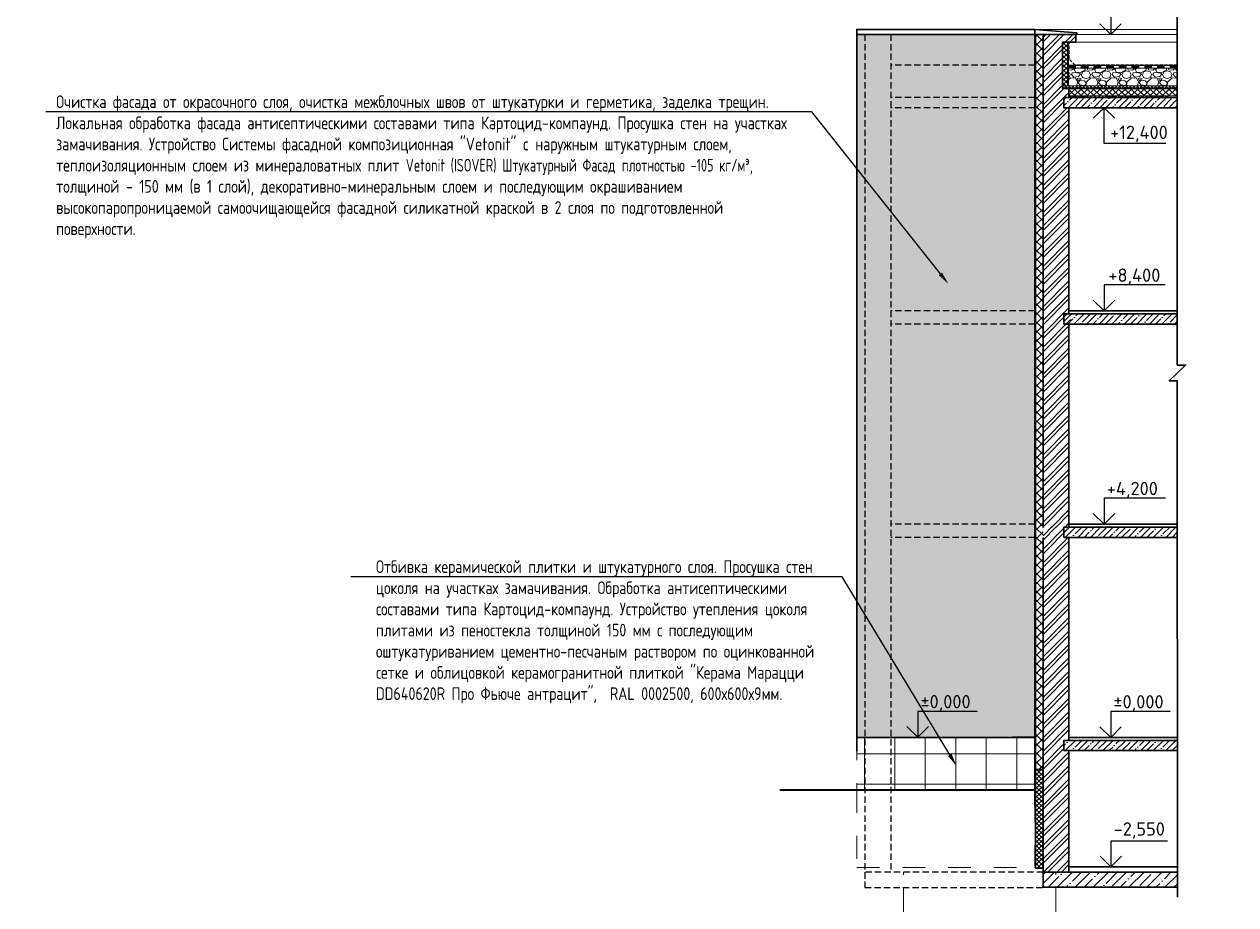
# Model space of a CAD drawing. Header units: millimetres. Extents: x -136099598 to 9192475, y 0 to 347021.
# Drawn here: x -227378 to -203514, y 255438 to 272775 of the extents above; entities that cross this region are included whole.
import ezdxf
from ezdxf import colors
from ezdxf.entities.mleader import LeaderData, LeaderLine
from ezdxf.math import Vec2, Vec3

# ---------------------------------------------------------------- set-up
doc = ezdxf.new("R2010")
doc.units = ezdxf.units.MM
doc.header["$MEASUREMENT"] = 0
for name, pattern in [('01_base$0$DASHED2', [0.375, 0.25, -0.125]), ('ADSK_Невидимые', [5, 3, -2]), ('ADSK_Скрыто', [6, 3, -3]), ('CENTER', [2, 1.25, -0.25, 0.25, -0.25]), ('DASHED', [19.05, 12.7, -6.35])]:
    doc.linetypes.add(name, pattern=pattern)
doc.layers.get('0').update_dxf_attribs({"color": 250, "lineweight": 9})
doc.layers.get('Defpoints').update_dxf_attribs({"color": 8})
for name, color, linetype, lineweight in [('!_Цоколь', 7, 'Continuous', 0), ('24_Фасад_разрез_тонкая', 7, 'Continuous', 9), ('_0', 250, 'Continuous', 9), ('_Скрыто_', 7, 'ADSK_Скрыто', 9), ('_Фасад', 7, 'Continuous', 9), ('АР.РД_Выноски', 174, 'Continuous', 9), ('АР_Оси', 193, 'Continuous', 9), ('АР_тонкая линия', 250, 'Continuous', 0), ('Ограждение', 250, 'Continuous', 9), ('СТЕНЫ кирпич ЛИДЕР', 250, 'Continuous', 15), ('Фасад_тонкие', 7, 'Continuous', 5), ('фасады', 7, 'Continuous', 9), ('Штриховка', 7, 'Continuous', 5), ('Штриховка в сечении', 7, 'Continuous', 18)]:
    doc.layers.add(name, color=color, linetype=linetype, lineweight=lineweight)
doc.layers.add('PDF _0', color=7, linetype='Continuous')
doc.layers.add('RAL 90 10', color=7, linetype='Continuous', lineweight=0, true_color=0xf1ece1)
doc.styles.add('ICOCPEUR', font='isocpeur.ttf')
doc.styles.add('ISOCPEUR', font='isocpeur.ttf', dxfattribs={"width": 0.7})
doc.styles.add('PDF ISOCPEUR', font='isocpeur.ttf')
doc.styles.add('Архитектурный', font='isocpeur.ttf', dxfattribs={"width": 0.7})
doc.dimstyles.new('R_100', dxfattribs={"dimtxt": 270, "dimasz": 120, "dimexe": 100, "dimexo": 100, "dimgap": 80, "dimtad": 1, "dimdec": 0, "dimrnd": 5, "dimzin": 0, "dimdsep": 46, "dimtxsty": 'ISOCPEUR', "dimblk": 'ARCHTICK', "dimcen": 100, "dimdle": 100, "dimclrd": 256, "dimclre": 256, "dimclrt": 256, "dimadec": 0, "dimazin": 0, "dimtfac": 2, "dimtdec": 0, "dimtofl": 0, "dimtmove": 1, "dimatfit": 3, "dimfxl": 1, "dimtvp": 3, "dimtfill": 1, "dimtolj": 1, "dimtzin": 0, "dimarcsym": 0})
pattern_1 = [(45, (112750.95, 351011.43), (-132.58252, 132.58252), []), (45, (112839.34, 351011.43), (-132.58252, 132.58252), [])]

# ---------------------------------------------------------------- blocks, each defined once
blk = doc.blocks.new('_ArchTick')
at = {"color": 0, "linetype": 'ByBlock', "const_width": 0.15}
blk.add_lwpolyline([(-0.5, -0.5), (0.5, 0.5)], dxfattribs=at)
blk = doc.blocks.new('*D543')
at = {"lineweight": -2, "ltscale": 100, "transparency": 16777216}
for p, q in [((-322916, 321717), (-323995, 321717)), ((-323920, 321792), (-323920, 318192)), ((-322916, 318267), (-323995, 318267))]:
    blk.add_line(p, q, dxfattribs=at)
at = {"layer": '_0', "lineweight": -2, "ltscale": 150, "transparency": 16777216}
for p, q in [((-73299, 163309), (-73299, 161911)), ((-73984, 163209), (-73199, 163209)), ((-74202, 162011), (-73199, 162011))]:
    blk.add_line(p, q, dxfattribs=at)
at = {"layer": 'Defpoints', "color": 0, "ltscale": 100, "transparency": 16777216}
for p in [(-322916, 321717), (-323920, 318267), (-322916, 318267)]:
    blk.add_point(p, dxfattribs=at)
at = {"layer": 'Defpoints', "color": 0, "ltscale": 150, "transparency": 16777216}
for p in [(-74084, 163209), (-74302, 162011), (-73299, 162011)]:
    blk.add_point(p, dxfattribs=at)
at = {"lineweight": -2, "ltscale": 100, "transparency": 16777216, "xscale": 75, "yscale": 75, "zscale": 75}
for p, rotation in [((-323920, 321717), 90), ((-323920, 318267), 270)]:
    blk.add_blockref('_ArchTick', p, dxfattribs=dict(at, rotation=rotation))
at = {"layer": '_0', "lineweight": -2, "ltscale": 150, "transparency": 16777216, "xscale": 120, "yscale": 120, "zscale": 120}
for p, rotation in [((-73299, 163209), 90), ((-73299, 162011), 270)]:
    blk.add_blockref('_ArchTick', p, dxfattribs=dict(at, rotation=rotation))
at = {"ltscale": 100, "transparency": 16777216, "insert": (-324035, 320067), "char_height": 150, "attachment_point": 5, "rotation": 90, "style": 'Архитектурный', "bg_fill": 3, "box_fill_scale": 1.25, "bg_fill_color": 256, "bg_fill_true_color": 13158600, "bg_fill_transparency": 0}
blk.add_mtext('\\A1;3450', dxfattribs=at)
at = {"layer": '_0', "ltscale": 150, "transparency": 16777216, "insert": (-73514, 162610), "char_height": 270, "attachment_point": 5, "rotation": 90, "style": 'ISOCPEUR', "bg_fill": 3, "box_fill_scale": 1.25, "bg_fill_color": 256, "bg_fill_true_color": 13158600, "bg_fill_transparency": 0}
blk.add_mtext('\\A1;1200', dxfattribs=at)
blk = doc.blocks.new('*D544')
at = {"lineweight": -2, "ltscale": 100, "transparency": 16777216}
for p, q in [((-311801, 318267), (-311801, 317656)), ((-312702, 317955), (-312702, 317656)), ((-312777, 317731), (-311726, 317731))]:
    blk.add_line(p, q, dxfattribs=at)
at = {"layer": '_0', "lineweight": -2, "ltscale": 150, "transparency": 16777216}
for p, q in [((-76485, 160911), (-76485, 159813)), ((-76420, 160811), (-76585, 160811)), ((-76420, 159913), (-76585, 159913))]:
    blk.add_line(p, q, dxfattribs=at)
at = {"layer": 'Defpoints', "color": 0, "ltscale": 100, "transparency": 16777216}
for p in [(-311801, 318267), (-312702, 317955), (-311801, 317731)]:
    blk.add_point(p, dxfattribs=at)
at = {"layer": 'Defpoints', "color": 0, "ltscale": 150, "transparency": 16777216}
for p in [(-76320, 160811, -1), (-76485, 159913), (-76320, 159913, 0)]:
    blk.add_point(p, dxfattribs=at)
at = {"lineweight": -2, "ltscale": 100, "transparency": 16777216, "xscale": 75, "yscale": 75, "zscale": 75, "rotation": 180}
blk.add_blockref('_ArchTick', (-312702, 317731), dxfattribs=at)
at = {"lineweight": -2, "ltscale": 100, "transparency": 16777216, "xscale": 75, "yscale": 75, "zscale": 75}
blk.add_blockref('_ArchTick', (-311801, 317731), dxfattribs=at)
at = {"layer": '_0', "lineweight": -2, "ltscale": 150, "transparency": 16777216, "xscale": 120, "yscale": 120, "zscale": 120}
for p, rotation in [((-76485, 160811), 90), ((-76485, 159913), 270)]:
    blk.add_blockref('_ArchTick', p, dxfattribs=dict(at, rotation=rotation))
at = {"ltscale": 100, "transparency": 16777216, "insert": (-312251, 317846), "char_height": 150, "attachment_point": 5, "style": 'Архитектурный', "bg_fill": 3, "box_fill_scale": 1.25, "bg_fill_color": 256, "bg_fill_true_color": 13158600, "bg_fill_transparency": 0}
blk.add_mtext('\\A1;900', dxfattribs=at)
at = {"layer": '_0', "ltscale": 150, "transparency": 16777216, "insert": (-76700, 160362), "char_height": 270, "attachment_point": 5, "rotation": 90, "style": 'ISOCPEUR', "bg_fill": 3, "box_fill_scale": 1.25, "bg_fill_color": 256, "bg_fill_true_color": 13158600, "bg_fill_transparency": 0}
blk.add_mtext('\\A1;900', dxfattribs=at)

msp = doc.modelspace()

# ---------------------------------------------------------------- hatches: boundary and pattern name
at = {"layer": '!_Цоколь', "lineweight": 0, "ltscale": 5, "true_color": 0x636466}
h = msp.add_hatch(dxfattribs=at)
h.set_pattern_fill('ANSI37', color=251, scale=4800, angle=45)
h.set_pattern_definition([(90, (180970.37, -30189.6), (-600, 1e-13), []), (180, (180970.37, -30189.6), (-2e-13, -600), [])])
h.paths.add_polyline_path([(-210980.9, 258733.2), (-207471.1, 258733.2), (-207471.4, 257695.7), (-210981.2, 257695.6)])
at = {"ltscale": 40, "true_color": 0x383e42}
h = msp.add_hatch(dxfattribs=at)
h.set_pattern_fill('ANSI32', color=250, scale=500, angle=360)
h.set_pattern_definition(pattern_1)
h.paths.add_polyline_path([(-206665, 272421.2), (-206925.1, 272421.2), (-206925.2, 271512.2), (-206800.9, 271512.2), (-206800.9, 271332.2), (-206897.1, 271332.2), (-206900.4, 271132.2), (-206800.9, 271132.2), (-206801, 267072), (-206766.5, 267072), (-206766.5, 266872.1), (-206799.6, 266890.2), (-206799.7, 262887.4), (-206768, 262869.4), (-206772.5, 262869.4), (-206776.3, 262869.4), (-206790.4, 262869.4), (-206805.9, 262869.4), (-207310.9, 262869.4), (-207310.9, 272572.2), (-206665, 272572.2)])
at = {"ltscale": 100, "transparency": 33554687}
h = msp.add_hatch(dxfattribs=at)
h.set_pattern_fill('ANSI35', color=0, scale=700)
h.set_pattern_definition([(45, (-371399.92, -29819.74), (-123.74369, 123.74369), []), (45, (-371276.18, -29819.74), (-123.74369, 123.74369), [218.75, -43.75, 0, -43.75])])
h.paths.add_polyline_path([(-204667, 271132.2), (-204667, 271332.2), (-206898.8, 271332.2), (-206898.8, 271132.2)])
h = msp.add_hatch(dxfattribs=at)
h.set_pattern_fill('ANSI35', color=0, scale=700)
h.set_pattern_definition([(45, (-371489.61, -25619.62), (-123.74369, 123.74369), []), (45, (-371365.87, -25619.62), (-123.74369, 123.74369), [218.75, -43.75, 0, -43.75])])
h.paths.add_polyline_path([(-206899.2, 267072.1), (-204665.3, 267072.3), (-204668.7, 266872.3), (-206902.6, 266872.1)])
at = {"ltscale": 40, "true_color": 0x383e42}
h = msp.add_hatch(dxfattribs=at)
h.set_pattern_fill('ANSI32', color=250, scale=500, angle=360)
h.set_pattern_definition(pattern_1)
h.paths.add_polyline_path([(-206800.1, 262876.5), (-206800.9, 258674.3), (-206900.9, 258674.3), (-206900.9, 258475), (-206800.9, 258474.3), (-206800.9, 256083), (-207311.5, 256082.6), (-207310.9, 262876.5)])
at = {"ltscale": 100, "transparency": 33554687}
h = msp.add_hatch(dxfattribs=at)
h.set_pattern_fill('ANSI35', color=0, scale=700)
h.set_pattern_definition([(45, (-365969.43, -29819.62), (-123.74369, 123.74369), []), (45, (-365845.69, -29819.62), (-123.74369, 123.74369), [218.75, -43.75, 0, -43.75])])
h.paths.add_polyline_path([(-206899.2, 262872.1), (-204666.3, 262873), (-204666.3, 262672.3), (-206902.6, 262672.1)])
h = msp.add_hatch(dxfattribs=at)
h.set_pattern_fill('ANSI35', color=0, scale=700)
h.set_pattern_definition([(45, (-365969.44, -34017.64), (-123.74369, 123.74369), []), (45, (-365845.7, -34017.64), (-123.74369, 123.74369), [218.75, -43.75, 0, -43.75])])
h.paths.add_polyline_path([(-206899.2, 258674.1), (-204665.3, 258674.7), (-204664.4, 258475), (-206901.8, 258475.1)])
h = msp.add_hatch(dxfattribs=at)
h.set_pattern_fill('ANSI35', color=0, scale=1000)
h.set_pattern_definition([(45, (-462749.96, -32109.9), (-176.7767, 176.7767), []), (45, (-462573.18, -32109.9), (-176.7767, 176.7767), [312.5, -62.5, 0, -62.5])])
h.paths.add_polyline_path([(-204664.5, 256083.7), (-207310.5, 256082), (-207310.5, 255781.5), (-204664.8, 255781.5)])
at = {"layer": 'RAL 90 10', "ltscale": 100, "transparency": 33554687}
h = msp.add_hatch(color=256, dxfattribs=at)
h.dxf.hatch_style = 1
h.paths.add_polyline_path([(-207471.1, 258733.1), (-210981.1, 258733.2), (-210980.8, 272572.3), (-207471.1, 272572.3)])
at = {"layer": 'Штриховка', "transparency": 33554636}
h = msp.add_hatch(dxfattribs=at)
h.set_pattern_fill('ANSI37', color=256, scale=1000)
h.set_pattern_definition([(45, (-367857.12, -29819.49), (-88.388348, 88.388348), []), (135, (-367857.12, -29819.49), (-88.388348, -88.388348), [])])
h.paths.add_polyline_path([(-207459.8, 258100.6), (-207309.8, 258100.5), (-207310.9, 272572.1), (-207460.9, 272572.2)])
h = msp.add_hatch(dxfattribs=at)
h.set_pattern_fill('ANSI37', color=256, scale=500)
h.set_pattern_definition([(45, (62331.42, -34666.794), (-44.194174, 44.194174), []), (135, (62331.42, -34666.794), (-44.194174, -44.194174), [])])
h.paths.add_polyline_path([(-206926.9, 272421.2), (-206824.3, 272421.2), (-206826, 271562.3), (-206926.9, 271562.3)])
h = msp.add_hatch(dxfattribs=at)
h.set_pattern_fill('ANSI37', color=256, scale=400)
h.set_pattern_definition([(45, (-371264.053, -29819.744), (-35.355339, 35.355339), []), (135, (-371264.053, -29819.744), (-35.355339, -35.355339), [])])
h.paths.add_polyline_path([(-204667, 271512.2), (-204667, 271562.2), (-206925.2, 271562.2), (-206925.2, 271512.2)])
h = msp.add_hatch(dxfattribs=at)
h.set_pattern_fill('ANSI37', color=256, scale=700)
h.set_pattern_definition([(45, (-371264.05, -29819.74), (-61.871843, 61.871843), []), (135, (-371264.05, -29819.74), (-61.871843, -61.871843), [])])
h.paths.add_polyline_path([(-204667, 271362.2), (-204667, 271512.2), (-206800.9, 271512.2), (-206800.9, 271362.2)])
h = msp.add_hatch(dxfattribs=at)
h.set_pattern_fill('ANSI37', color=256, scale=500)
h.set_pattern_definition([(45, (-414308.237, -36102.304), (-44.194174, 44.194174), []), (135, (-414308.237, -36102.304), (-44.194174, -44.194174), [])])
h.paths.add_polyline_path([(-207309.9, 258100.5), (-207309.9, 256160.1), (-207459.8, 256160.1), (-207459.8, 258100.5)])
at = {"layer": 'Штриховка в сечении', "ltscale": 2, "transparency": 33554636}
h = msp.add_hatch(dxfattribs=at)
h.set_pattern_fill('GRAVEL', color=256, scale=400)
h.set_pattern_definition([(228.012788, (-362178.945, -29419.62), (-3200, -3600), [53.8144, -5327.6352]), (184.969741, (-362214.945, -29459.62), (4800, 400), [92.3472, -9142.3699]), (132.510447, (-362306.945, -29467.62), (4000, -4400), [65.1152, -6446.41304]), (267.273689, (-362462.945, -29567.62), (400, 8000), [84.0952, -8325.4232]), (292.833654, (-362466.945, -29651.62), (-2000, 4800), [82.462, -8163.74925]), (357.273689, (-362434.945, -29727.62), (-8000, 400), [84.0952, -8325.4232]), (37.6942405, (-362350.945, -29731.62), (-5200, -4000), [111.2116, -11009.9394]), (72.2553284, (-362262.945, -29663.62), (2800, 8800), [104.9952, -10394.5286]), (121.4295656, (-362230.945, -29563.62), (-3200, 5200), [84.38, -8353.62924]), (175.236358, (-362274.945, -29491.62), (4400, -400), [96.3328, -4720.30503]), (222.397438, (-362370.945, -29483.62), (-4800, -4400), [124.5792, -12333.35]), (138.814075, (-362066.945, -29571.62), (-2800, 2400), [42.5204, -4209.53793]), (171.4692344, (-362098.945, -29543.62), (5200, -800), [80.8948, -8008.60457]), (225, (-362178.95, -29531.62), (-4e-14, -400), [56.5684, -509.11702]), (203.19859, (-362206.945, -29483.62), (2000, 800), [30.4632, -3015.84604]), (291.80141, (-362234.945, -29495.62), (-400, 1200), [43.0812, -2110.9847]), (30.963757, (-362218.945, -29535.62), (1200, 800), [69.9716, -2262.40916]), (161.56505, (-362158.95, -29499.62), (800, -400), [50.5964, -1214.31466]), (16.38954, (-362466.945, -29495.62), (4000, 1200), [70.88, -7017.13806]), (70.346176, (-362398.945, -29475.62), (-1600, -4400), [59.4644, -5886.9631]), (293.19859, (-362158.945, -29419.62), (-800, 2000), [60.926, -2985.38324]), (343.61046, (-362134.945, -29475.62), (-4000, 1200), [70.88, -7017.13806]), (339.443955, (-362466.945, -29743.62), (-2000, 800), [68.352, -3349.2495]), (294.775141, (-362402.945, -29767.62), (-2000, 4400), [57.2712, -5669.85723]), (66.80141, (-362154.945, -29819.62), (800, 2000), [60.926, -2985.38324]), (17.354025, (-362130.945, -29763.62), (-5200, -1600), [67.0524, -6638.16945]), (69.443955, (-362350.945, -29819.62), (-800, -2000), [34.176, -3383.4255]), (101.309932, (-362178.945, -29819.62), (-400, 1600), [20.396, -2019.2118]), (165.963757, (-362182.945, -29799.62), (1200, -400), [82.462, -1566.78025]), (186.009006, (-362262.945, -29779.62), (4000, 400), [76.42, -7565.56927]), (303.690068, (-362218.95, -29571.62), (-400, 800), [57.6888, -1384.5317]), (353.1572266, (-362186.945, -29619.62), (6800, -800), [100.7176, -9971.02505]), (60.945396, (-362086.945, -29631.62), (-1600, -2800), [41.1824, -4077.06966]), (90, (-362066.95, -29595.62), (-400, 400), [24, -376]), (120.256437, (-362270.945, -29767.62), (1600, -2800), [55.5696, -5501.408]), (48.012788, (-362298.945, -29719.62), (3200, 3600), [107.6288, -5273.8208]), (0, (-362226.95, -29639.62), (400, 400), [104, -296]), (325.3048465, (-362122.945, -29639.62), (4000, -2800), [63.2456, -6261.3097]), (254.054604, (-362070.945, -29675.62), (-400, -1600), [58.2408, -2853.80316]), (207.6459754, (-362086.945, -29731.62), (-7600, -4000), [94.826, -9387.78967]), (175.426079, (-362170.945, -29775.62), (-5200, 400), [100.3196, -9931.62936])])
h.paths.add_polyline_path([(-204667, 271562.2), (-204667, 271909.4), (-206815.2, 271909.5), (-206815.2, 271562.3)])
at = {"layer": 'Штриховка в сечении', "ltscale": 3, "transparency": 33554636}
h = msp.add_hatch(dxfattribs=at)
h.set_pattern_fill('AR-SAND', color=256)
h.set_pattern_definition([(37.5, (-655891.636, 3930838.69), (-1.6000313, 48.94132373), [0, -38.608, 0, -43.18, 0, -41.275]), (7.5, (-655891.636, 3930838.69), (44.9523283, 71.68251), [0, -20.828, 0, -34.798, 0, -13.335]), (327.5, (-655922.878, 3930838.69), (79.099237, 0.14371847), [0, -12.7, 0, -45.72, 0, -59.69]), (317.5, (-655922.88, 3930838.69), (76.3556452, 22.2929323), [0, -6.35, 0, -29.972, 0, -34.29])])
h.paths.add_polyline_path([(-204803.1, 271362.2), (-204803.1, 271332.2), (-206800.9, 271332.2), (-206800.9, 271362.2)])

# ---------------------------------------------------------------- linework, layer by layer
at = {"lineweight": 30, "ltscale": 150}
for p, q in [((-207471.1, 272672.2), (-206644.9, 272607.4)), ((-206665, 272421.2), (-206665.3, 272572.2)), ((-206644.9, 272572.2), (-206644.9, 272607.4)), ((-206925.2, 271512.2), (-206925.1, 272421.2)), ((-206925.1, 272421.2), (-206665, 272421.2)), ((-207471.1, 258733.2), (-210981.1, 258733.2)), ((-204664.7, 256082.7), (-207309.9, 256082, -0.1))]:
    msp.add_line(p, q, dxfattribs=at)
at = {"color": 5, "lineweight": 30, "ltscale": 150}
for p, q in [((-206825.2, 272421.2, -1.5), (-206825.2, 271562.3, -0.1)), ((-206815.2, 272421.2, -2.9), (-206815.2, 271562.3, -0.1))]:
    msp.add_line(p, q, dxfattribs=at)
at = {"color": 18, "linetype": 'ADSK_Невидимые', "lineweight": 30, "ltscale": 50, "true_color": 0x000000}
msp.add_line((-206815.2, 271933.6), (-204667, 271933.6), dxfattribs=at)
at = {"lineweight": 30, "ltscale": 150}
msp.add_lwpolyline([(-207471.1, 272672.2), (-210980.8, 272672.2), (-210980.8, 272572.3), (-207471.1, 272572.2)], close=True, dxfattribs=at)
at = {"layer": '24_Фасад_разрез_тонкая', "linetype": 'DASHED', "lineweight": 30, "ltscale": 5}
msp.add_lwpolyline([(-204667, 271972.4), (-206674.9, 271972.4), (-206804.8, 272095.9), (-206804.8, 272421.2)], dxfattribs=at)
at = {"layer": '24_Фасад_разрез_тонкая'}
for points in [[(-204667, 271972.2), (-206815.2, 271972.4)], [(-204667, 271962.2), (-206815.2, 271962.2)], [(-204667, 271912.2), (-206815.2, 271912.2)], [(-204667, 271909.4), (-206815.2, 271909.4)], [(-204667, 271562.2), (-206925.2, 271562.3)], [(-204667, 271362.2), (-206800.9, 271362.2)]]:
    msp.add_lwpolyline(points, dxfattribs=at)
at = {"layer": '_0', "ltscale": 150}
msp.add_line((-206665, 272421.2), (-204667, 272421.2), dxfattribs=at)
msp.add_lwpolyline([(-204667, 272572.2), (-207471.1, 272572.2), (-207471.1, 272672.2), (-204667, 272672.2)], close=True, dxfattribs=at)
at = {"layer": '_Скрыто_', "color": 6, "ltscale": 150}
for points in [[(-207460.8, 258743.3), (-210981.1, 258733.2), (-210981.1, 257695.6), (-207461, 257695.7), (-207460.8, 258743.3)], [(-207471.4, 257695.7), (-210981.4, 257695.7), (-210981.4, 256170.4), (-207471.5, 256170.4), (-207471.4, 257695.7)]]:
    msp.add_lwpolyline(points, dxfattribs=at)
at = {"layer": '_Фасад', "lineweight": 30}
for p, q in [((-206575.2, 267132.3), (-205640.2, 267132.3)), ((-206575.2, 262932.3), (-205640.2, 262932.3))]:
    msp.add_line(p, q, dxfattribs=at)
at = {"layer": 'Defpoints', "color": 2, "linetype": '01_base$0$DASHED2', "ltscale": 500}
for p, q in [((-210820.8, 272572.3), (-210820.8, 255781.1, -0.1)), ((-210310.6, 272572.3), (-210310.6, 256082, -0.1)), ((-207471.1, 271972.3), (-210310.6, 271972.3)), ((-207471.1, 271332.3), (-210310.6, 271332.3)), ((-207471.1, 271132.3), (-210310.6, 271132.3)), ((-207471.1, 267132.3), (-210310.6, 267132.3)), ((-207471.1, 266872.3), (-210310.6, 266872.3, 0)), ((-207471.1, 262932.3), (-210310.6, 262932.3)), ((-207471.1, 262672.3), (-210310.6, 262672.3, 0))]:
    msp.add_line(p, q, dxfattribs=at)
at = {"layer": 'Defpoints', "color": 2, "linetype": '01_base$0$DASHED2', "ltscale": 500, "elevation": -0.1}
msp.add_lwpolyline([(-210820.8, 255781.1), (-207309.9, 255781.1), (-207309.9, 256082), (-210820.8, 256082)], close=True, dxfattribs=at)
at = {"layer": 'АР_Оси', "linetype": 'CENTER', "ltscale": 1000}
for p, q in [((-210055.8, 254530.5, -0.1), (-210055.8, 256082.5, -0.1)), ((-207055.8, 254530.5, -0.1), (-207055.8, 256082.5, -0.1))]:
    msp.add_line(p, q, dxfattribs=at)
at = {"layer": 'АР_тонкая линия', "color": 3, "lineweight": 40, "ltscale": 100}
msp.add_line((-207471.1, 257695.7), (-212492.4, 257695.7), dxfattribs=at)
at = {"layer": 'Ограждение'}
msp.add_line((-206445.3, 272572.3), (-205510.3, 272572.3), dxfattribs=at)
at = {"layer": 'СТЕНЫ кирпич ЛИДЕР', "lineweight": 30, "ltscale": 100}
for p, q in [((-210981.1, 258465.7), (-210980.8, 272572.3)), ((-207471.1, 272572.2), (-206665, 272572.2)), ((-206800.9, 271512.2), (-206800.9, 271332.2)), ((-206800.9, 271132.2), (-206800.9, 267072.3)), ((-206800.9, 267132.3), (-204664.3, 267132.3)), ((-206800.9, 266872.3), (-206800.9, 262871.9)), ((-206900.9, 262872), (-204666.3, 262873)), ((-207310.9, 262672.3), (-207310.7, 258476.1)), ((-206800.9, 262672.3), (-206800.9, 258673.9)), ((-207310.9, 258673.9), (-207309.9, 256082, -0.1)), ((-206900.9, 258674.3), (-204666, 258673.6)), ((-206800.9, 258474.3, 0), (-206800.9, 256083, 0))]:
    msp.add_line(p, q, dxfattribs=at)
for points in [[(-207471.1, 257393.7), (-207471.1, 272572.3), (-207310.9, 272572.3), (-207310.9, 262872.3), (-207310.9, 262872.3)], [(-207471.1, 257393.7), (-207471.1, 272572.3), (-207460.9, 272572.3), (-207460.6, 257974.2)], [(-204667, 271512.2), (-206925.2, 271512.2)], [(-206800.9, 262871.9), (-206800.9, 262932.3), (-204666.3, 262931.6), (-204666.3, 262672.3), (-204666.3, 262672.3)], [(-206800.9, 258673.9), (-206800.9, 258734.3), (-204665.3, 258733.6), (-204665.3, 258423.6), (-204665.3, 258423.6)]]:
    msp.add_lwpolyline(points, dxfattribs=at)
for points in [[(-204667, 271132.2), (-206898.8, 271132.2), (-206898.8, 271332.2), (-204667, 271332.2)], [(-204667, 266872.3), (-206900.9, 266872.3), (-206900.9, 267072.3), (-204667, 267072.3)], [(-204666.3, 262672.3), (-206900.9, 262672.3), (-206900.9, 262872.3), (-204666.3, 262873)], [(-204665.3, 258475), (-206900.9, 258475), (-206900.9, 258674.3), (-204665.3, 258674.3)]]:
    msp.add_lwpolyline(points, close=True, dxfattribs=at)
at = {"layer": 'СТЕНЫ кирпич ЛИДЕР', "lineweight": 30, "ltscale": 100, "elevation": -0.1}
msp.add_lwpolyline([(-207309.9, 256082), (-207309.9, 256082), (-207309.9, 255781.5), (-204664.7, 255781.5), (-204664.6, 256183.2), (-206800.9, 256183.2)], dxfattribs=at)
at = {"layer": 'Фасад_тонкие'}
for q in [(-207471.1, 272672.2), (-206644.9, 272572.2)]:
    msp.add_line((-207471.1, 272572.2), q, dxfattribs=at)
at = {"layer": 'Фасад_тонкие', "lineweight": 25}
for points in [[(-204862.1, 273082.2), (-205977.8, 273082.2), (-205977.8, 272572.3), (-206191.1, 272781.2), (-205977.8, 272572.3), (-205768.8, 272781.2)], [(-204895, 270429.2), (-206107.7, 270429.2), (-206107.7, 271132.2), (-206321.1, 270923.3), (-206107.7, 271132.2), (-205898.8, 270923.3)], [(-204908.3, 267642.2), (-206107.7, 267642.2), (-206107.7, 267132.3), (-206321.1, 267341.2), (-206107.7, 267132.3), (-205898.8, 267341.2)], [(-204901.8, 263442.2), (-206107.7, 263442.2), (-206107.7, 262932.3), (-206321.1, 263141.2), (-206107.7, 262932.3), (-205898.8, 263141.2)], [(-208609.1, 259246.6), (-209778.8, 259246.6), (-209778.8, 258736.6), (-209992.1, 258945.6), (-209778.8, 258736.6), (-209569.8, 258945.6)], [(-204808.1, 259243.8), (-205977.8, 259243.8), (-205977.8, 258733.9), (-206191.1, 258942.8), (-205977.8, 258733.9), (-205768.8, 258942.8)], [(-204858, 256693.6), (-205973.7, 256693.6), (-205973.7, 256183.7), (-206187.1, 256392.6), (-205973.7, 256183.7), (-205764.8, 256392.6)]]:
    msp.add_lwpolyline(points, dxfattribs=at)
at = {"layer": 'фасады', "lineweight": 30, "ltscale": 150}
msp.add_lwpolyline([(-204667, 273357.8), (-204667, 266064.7), (-204504.3, 266064.7), (-204829.2, 265755.7), (-204667, 265755.7), (-204664.6, 255589.1)], dxfattribs=at)
at = {"layer": 'фасады', "lineweight": 30, "ltscale": 150, "elevation": -0.1}
msp.add_lwpolyline([(-207459.8, 258100.5), (-207309.9, 258100.5), (-207309.9, 256160.1), (-207459.8, 256160.1)], close=True, dxfattribs=at)

# ---------------------------------------------------------------- texts
at = {"layer": 'PDF _0', "color": 18, "lineweight": 0, "true_color": 0x000000, "char_height": 262.49, "attachment_point": 7, "style": 'PDF ISOCPEUR'}
for s, insert in [('%%P0,000', (-209724.6, 259244.9)), ('-2,550', (-205919.6, 256738.5))]:
    msp.add_mtext(s, dxfattribs=dict(at, insert=insert))
at = {"layer": 'Фасад_тонкие', "lineweight": 25, "char_height": 262.49, "style": 'PDF ISOCPEUR'}
for s, insert, attachment_point in [('+12,400', (-205989.4, 270777.4), 1), ('+8,400', (-206023.8, 267642.2), 7), ('+4,200', (-206053.6, 263442.2), 7), ('%%P0,000', (-205923.6, 259242.1), 7)]:
    msp.add_mtext(s, dxfattribs=dict(at, insert=insert, attachment_point=attachment_point))

# ---------------------------------------------------------------- leaders
at = {"layer": 'АР.РД_Выноски'}
ml = msp.add_multileader_mtext('Standard', dxfattribs=at)
ml.set_content('\\A1;{\\W0.8;Очистка фасада от окрасочного слоя, очистка межблочных швов от штукатурки и герметика, заделка трещин. Локальная обработка фасада антисептическими составами типа Картоцид-компаунд. Просушка стен на участках замачивания. Устройство Системы фасадной композиционная "Vetonit" c наружным штукатурным слоем, теплоизоляционным слоем из минераловатных плит \\A0;\\W0.7;\\C1;Vetonit (ISOVER) Штукатурный Фасад\\A1;\\W0.8;\\C256; \\A0;\\W0.7;плотностью -\\C1;105 \\C256;кг/м³\\A1;\\W0.8;,  толщиной - 150 мм (в 1 слой), декоративно-минеральным слоем и последующим окрашиванием высокопаропроницаемой самоочищающейся фасадной силикатной краской в 2 слоя по подготовленной поверхности. }', color=256, style='ICOCPEUR')
ml.set_leader_properties(color=256)
ml.build(insert=Vec2(0, 0))
ml.multileader.update_dxf_attribs({"text_left_attachment_type": 6, "text_right_attachment_type": 6, "dogleg_length": 100, "arrow_head_size": 250})
ctx = ml.context
ctx.base_point, ctx.char_height, ctx.arrow_head_size, ctx.landing_gap_size, ctx.plane_origin = Vec3(-226774, 271049.9), 250, 250, 25, Vec3(-205541.2, 270641.7)
ctx.left_attachment, ctx.right_attachment = 6, 6
notes = []
notes.append((ctx, [(0, (1, 1, 0), (-211862.3, 271049.9), (-1, 0), 191.7, [(0, [(-209175.5, 267662.2)], 0, [])])]))
ctx.mtext.insert, ctx.mtext.width, ctx.mtext.flow_direction = Vec3(-226749, 271374.9), 14727.298, 5
ml = msp.add_multileader_mtext('Standard', dxfattribs=at)
ml.set_content('\\A1;{\\W0.8;Отбивка керамической плитки и штукатурного слоя. Просушка стен цоколя на участках замачивания. Обработка антисептическими составами типа Картоцид-компаунд. Устройство утепления цоколя плитами из пеностекла толщиной 150 мм с последующим оштукатуриванием цементно-песчаным раствором по оцинкованной сетке и облицовкой керамогранитной плиткой "Керама Марацци DD640620R Про Фьюче антрацит", \\A0; RAL 0002500\\A1;, 600х600х9мм.}', color=256, style='ICOCPEUR')
ml.set_leader_properties()
ml.build(insert=Vec2(0, 0))
ml.multileader.update_dxf_attribs({"text_left_attachment_type": 6, "text_right_attachment_type": 6, "dogleg_length": 100, "arrow_head_size": 250})
ctx = ml.context
ctx.base_point, ctx.char_height, ctx.arrow_head_size, ctx.landing_gap_size, ctx.plane_origin = Vec3(-220474.5, 261895.7), 250, 250, 25, Vec3(-219119.5, 254662.1)
ctx.left_attachment, ctx.right_attachment = 6, 6
notes.append((ctx, [(0, (1, 1, 0), (-211265, 261895.7), (-1, 0), 399.6, [(0, [(-209018.1, 258174.5)], 0, [])])]))
ctx.mtext.insert, ctx.mtext.width, ctx.mtext.flow_direction = Vec3(-220449.5, 262220.7), 9164.611, 5
for ctx, leaders in notes:
    for number, flags, end, landing, length, lines in leaders:
        leader = LeaderData()
        leader.index, (leader.has_last_leader_line, leader.has_dogleg_vector, leader.attachment_direction) = number, flags
        leader.last_leader_point, leader.dogleg_vector, leader.dogleg_length = Vec3(end), Vec3(landing), length
        for number, points, colour, breaks in lines:
            line = LeaderLine()
            line.index, line.vertices, line.color, line.breaks = number, Vec3.list(points), colors.encode_raw_color(colour), breaks
            leader.lines.append(line)
        ctx.leaders.append(leader)

# ---------------------------------------------------------------- next in the draw order: dimensions: what is measured, and where the dimension line sits
at = {"layer": '_0', "ltscale": 150}
dim = msp.add_linear_dim(base=(-73299.4, 162010.8), p1=(-74084, 163209), p2=(-74301.6, 162010.8), angle=90, dimstyle='R_100', override={"dimpost": '\\X'}, dxfattribs=at)
dim.commit()
dim.dimension.update_dxf_attribs({"geometry": '*D543', "text_midpoint": (-73514.4, 162609.9)})

# ---------------------------------------------------------------- next in the draw order: dimensions: what is measured, and where the dimension line sits
dim = msp.add_linear_dim(base=(-76485.4, 159912.7), p1=(-76319.6, 160810.8, -1.4), p2=(-76319.7, 159912.7, -0.3), angle=90, dimstyle='R_100', override={"dimpost": '\\X'}, dxfattribs=at)
dim.commit()
dim.dimension.update_dxf_attribs({"geometry": '*D544', "text_midpoint": (-76700.4, 160361.8)})

doc.saveas('drawing.dxf')
